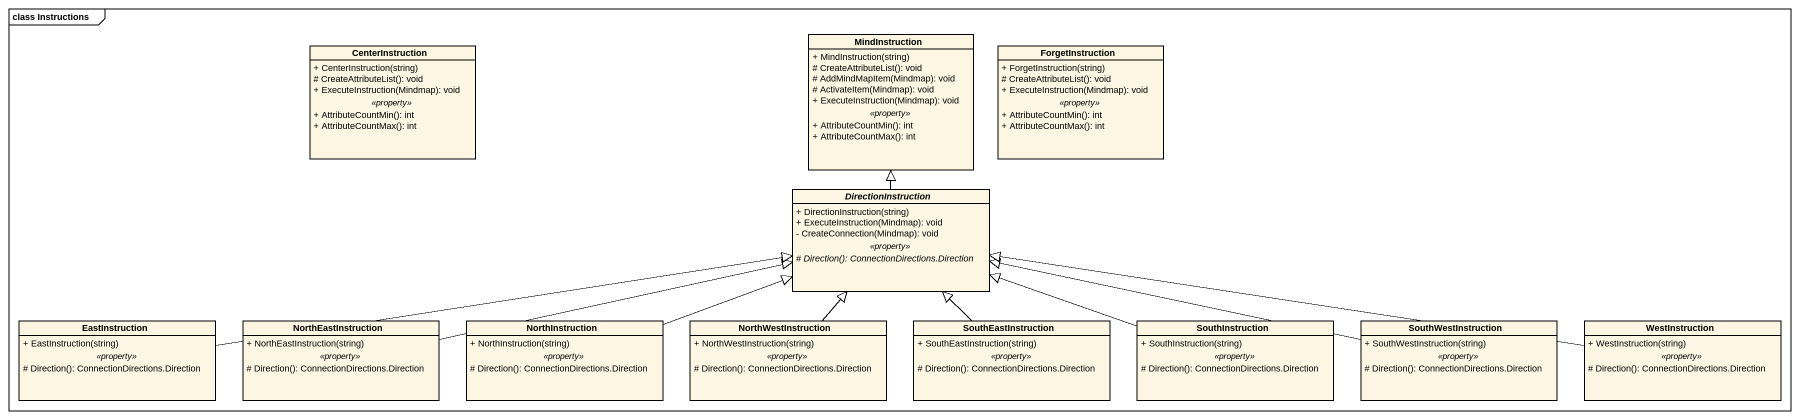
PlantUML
@startuml
mainframe class Instructions
hide circle
hide empty members
skinparam classAttributeIconSize 0
class MindInstruction {
  + MindInstruction(string)
  # CreateAttributeList(): void
  # AddMindMapItem(Mindmap): void
  # ActivateItem(Mindmap): void
  + ExecuteInstruction(Mindmap): void
  .. <<property>> ..
  + AttributeCountMin(): int
  + AttributeCountMax(): int
}
class CenterInstruction {
  + CenterInstruction(string)
  # CreateAttributeList(): void
  + ExecuteInstruction(Mindmap): void
  .. <<property>> ..
  + AttributeCountMin(): int
  + AttributeCountMax(): int
}
class ForgetInstruction {
  + ForgetInstruction(string)
  # CreateAttributeList(): void
  + ExecuteInstruction(Mindmap): void
  .. <<property>> ..
  + AttributeCountMin(): int
  + AttributeCountMax(): int
}
abstract class DirectionInstruction {
  + DirectionInstruction(string)
  + ExecuteInstruction(Mindmap): void
  - CreateConnection(Mindmap): void
  .. <<property>> ..
  {abstract} # Direction(): ConnectionDirections.Direction
}
class EastInstruction {
  + EastInstruction(string)
  .. <<property>> ..
  # Direction(): ConnectionDirections.Direction
}
class NorthEastInstruction {
  + NorthEastInstruction(string)
  .. <<property>> ..
  # Direction(): ConnectionDirections.Direction
}
class NorthInstruction {
  + NorthInstruction(string)
  .. <<property>> ..
  # Direction(): ConnectionDirections.Direction
}
class NorthWestInstruction {
  + NorthWestInstruction(string)
  .. <<property>> ..
  # Direction(): ConnectionDirections.Direction
}
class SouthEastInstruction {
  + SouthEastInstruction(string)
  .. <<property>> ..
  # Direction(): ConnectionDirections.Direction
}
class SouthInstruction {
  + SouthInstruction(string)
  .. <<property>> ..
  # Direction(): ConnectionDirections.Direction
}
class SouthWestInstruction {
  + SouthWestInstruction(string)
  .. <<property>> ..
  # Direction(): ConnectionDirections.Direction
}
class WestInstruction {
  + WestInstruction(string)
  .. <<property>> ..
  # Direction(): ConnectionDirections.Direction
}
DirectionInstruction -up-|> MindInstruction
EastInstruction -right-|> DirectionInstruction
NorthEastInstruction -right-|> DirectionInstruction
NorthInstruction -right-|> DirectionInstruction
NorthWestInstruction -up-|> DirectionInstruction
SouthEastInstruction -up-|> DirectionInstruction
SouthInstruction -left-|> DirectionInstruction
SouthWestInstruction -left-|> DirectionInstruction
WestInstruction -left-|> DirectionInstruction
@enduml
